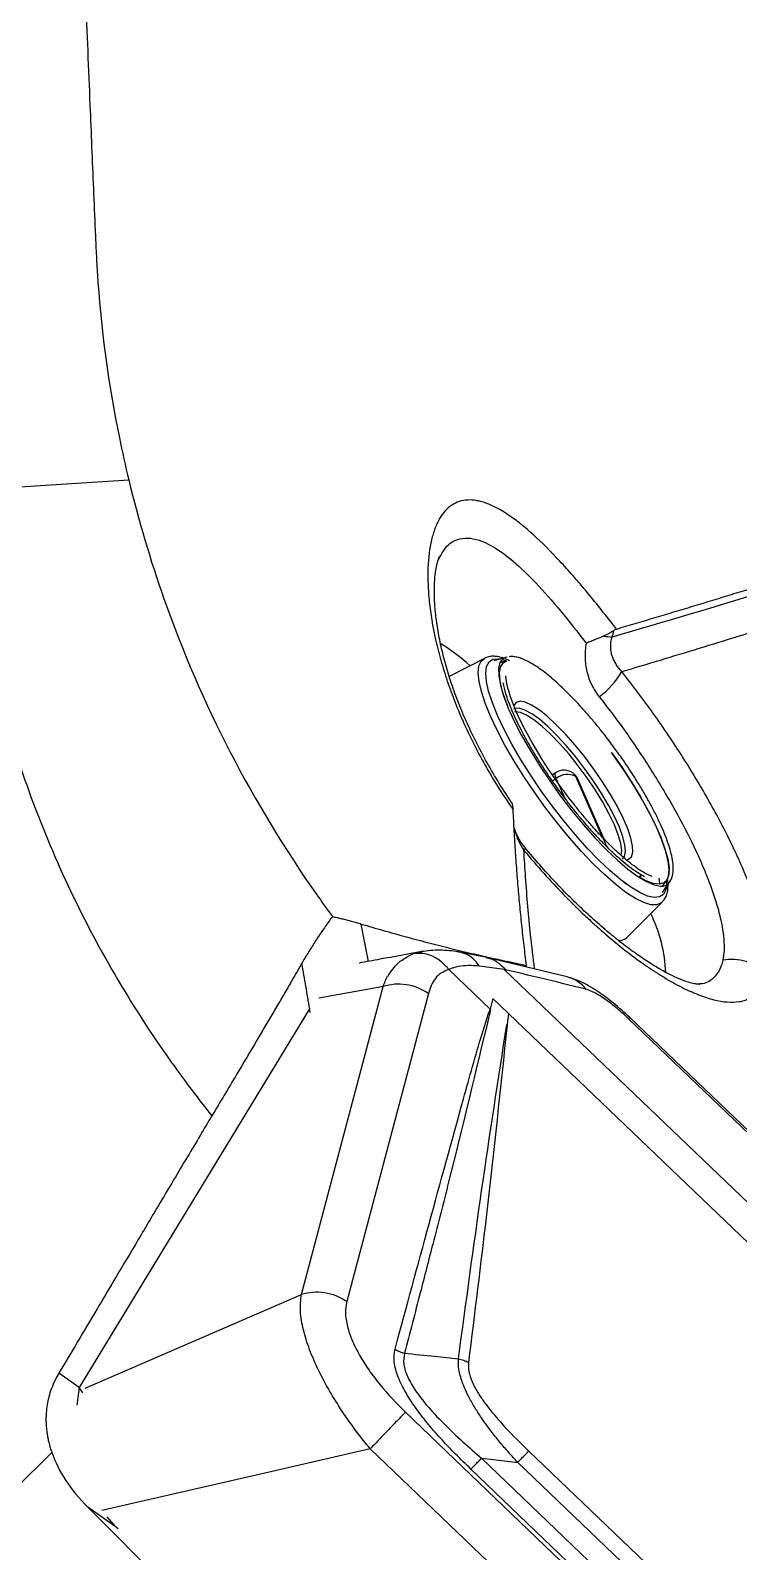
# Model space of a CAD drawing. Extents: x 398 to 508, y 623 to 782.
# Drawn here: x 403.53 to 407.56, y 657.3 to 665.93 of the extents above; entities that cross this region are included whole.
import ezdxf

# ---------------------------------------------------------------- set-up
doc = ezdxf.new("R2010")
doc.units = 0
doc.header["$MEASUREMENT"] = 0
doc.layers.add('GEOMETRY', color=2, linetype='Continuous', lineweight=25)

msp = doc.modelspace()

# ---------------------------------------------------------------- linework, layer by layer
at = {"layer": 'GEOMETRY'}
for p, q in [((405.8589, 662.9425), (405.8614, 662.9465)), ((405.8516, 662.9308), (405.8589, 662.9425)), ((406.1128, 662.3683), (405.9124, 662.2658)), ((406.2333, 662.3742), (406.1656, 662.3536)), ((406.2391, 662.3554), (406.2004, 662.3436)), ((406.2412, 662.3758), (406.2333, 662.3742)), ((406.1483, 662.1437), (406.1517, 662.1337)), ((406.517, 661.7188), (406.4991, 661.7065)), ((406.5205, 661.6863), (406.4995, 661.6718)), ((406.5691, 661.5755), (406.5205, 661.6863)), ((406.6191, 661.7147), (406.6182, 661.7154)), ((406.6328, 661.6967), (406.6318, 661.6974)), ((406.6318, 661.6974), (406.8056, 661.3014)), ((406.7844, 661.3512), (406.6328, 661.6967)), ((406.7937, 661.3414), (406.6441, 661.6823)), ((406.2701, 661.5384), (406.273, 661.537)), ((406.9116, 661.2072), (406.9061, 661.2068)), ((406.9941, 661.1265), (406.9928, 661.1308)), ((406.995, 661.1272), (406.9942, 661.1266)), ((406.9944, 661.1265), (406.9945, 661.1266)), ((406.9945, 661.1266), (406.9944, 661.1265)), ((407.1045, 661.1193), (407.108, 661.0922)), ((407.1242, 661.0386), (407.1646, 661.0968)), ((407.1254, 661.0748), (407.1484, 661.108)), ((407.1557, 661.0955), (407.1543, 661.1074)), ((406.9227, 660.7838), (407.122, 660.9838)), ((405.4534, 660.6476), (405.4128, 660.8598)), ((405.7094, 660.6915), (405.7568, 660.7026)), ((406.1269, 660.669), (405.9609, 660.702)), ((406.2242, 660.6023), (406.0843, 660.621)), ((406.5831, 660.5597), (406.1237, 660.6704)), ((406.3523, 660.6153), (406.3522, 660.6246)), ((406.1462, 660.3769), (405.9107, 660.6021)), ((406.2263, 660.6004), (406.2242, 660.6023)), ((412.81, 654.3037), (406.2263, 660.6004)), ((405.0727, 658.7552), (405.537, 660.5047)), ((405.5086, 660.4995), (405.1721, 660.4387)), ((405.7944, 660.4652), (405.33, 658.7157)), ((405.537, 660.5047), (405.5086, 660.4995)), ((407.3352, 660.5174), (407.3363, 660.5177)), ((405.1183, 660.3777), (403.8104, 658.2278)), ((405.1235, 660.3567), (405.1183, 660.3777)), ((406.1462, 660.3769), (406.1457, 660.3747)), ((406.1606, 660.4362), (406.1462, 660.3769)), ((406.2491, 660.3516), (406.1606, 660.4362)), ((406.2491, 660.3516), (406.2411, 660.2888)), ((412.5566, 654.3191), (406.2491, 660.3516)), ((412.5088, 654.9876), (406.9323, 660.3209)), ((412.5163, 654.9947), (406.9398, 660.3281)), ((403.8434, 658.2235), (405.0727, 658.7552)), ((403.8104, 658.2278), (403.6949, 658.3097)), ((403.8104, 658.2278), (403.796, 658.1267)), ((405.6639, 658.0872), (410.289, 653.6638)), ((403.6543, 657.8592), (403.4445, 657.6494)), ((405.4635, 657.8789), (404.9312, 657.7568)), ((410.0887, 653.4554), (405.4635, 657.8789)), ((406.3644, 657.867), (410.0394, 654.3523)), ((409.9495, 654.021), (406.0361, 657.7638)), ((406.0961, 657.826), (410.0096, 654.0832)), ((409.977, 654.2876), (406.302, 657.8024)), ((404.9312, 657.7568), (403.938, 657.5289)), ((409.7344, 651.673), (403.8601, 657.5473)), ((404.0137, 657.4385), (403.8601, 657.5473)), ((403.9675, 657.4938), (404.0137, 657.4385)), ((404.0311, 657.4257), (404.0137, 657.4385))]:
    msp.add_line(p, q, dxfattribs=at)
at = {"layer": 'GEOMETRY', "flags": 128}
for points in [[(406.1471, 662.04), (406.1173, 662.1136), (406.0956, 662.18), (406.0823, 662.238), (406.0777, 662.2867), (406.0819, 662.3253), (406.0947, 662.3531), (406.1128, 662.3683)], [(406.1872, 662.0438), (406.158, 662.1162), (406.1368, 662.1813), (406.1242, 662.238), (406.1203, 662.2852), (406.1252, 662.3222), (406.1388, 662.3484), (406.1609, 662.3633), (406.1911, 662.3666), (406.2033, 662.3651)], [(406.2333, 662.3742), (406.2176, 662.3663), (406.201, 662.3449), (406.193, 662.3125), (406.1938, 662.2696), (406.2034, 662.217), (406.2216, 662.1556), (406.2481, 662.0866), (406.2824, 662.0111), (406.3238, 661.9305), (406.3718, 661.8463), (406.4253, 661.7599), (406.4835, 661.6729), (406.5453, 661.5868), (406.6095, 661.5032), (406.6752, 661.4236), (406.741, 661.3494), (406.8058, 661.2819), (406.8685, 661.2223), (406.9279, 661.1718), (406.983, 661.131), (407.0328, 661.1009), (407.0764, 661.082), (407.113, 661.0745)], [(406.2491, 662.0849), (406.2337, 662.1246), (406.2138, 662.1866), (406.2021, 662.2404), (406.199, 662.2849), (406.2045, 662.3193), (406.2185, 662.3432), (406.2391, 662.3554)], [(406.2135, 662.3629), (406.2289, 662.3583), (406.2379, 662.355)], [(406.5534, 661.6294), (406.4976, 661.7086), (406.4757, 661.7411), (406.4413, 661.7944), (406.4081, 661.8484), (406.3757, 661.9042), (406.3455, 661.9596), (406.3185, 662.0131), (406.2951, 662.0635), (406.2759, 662.1097), (406.2609, 662.1504), (406.2506, 662.1832), (406.246, 662.2), (406.2385, 662.2352), (406.2348, 662.2679), (406.2348, 662.2688), (406.2348, 662.2689), (406.2348, 662.2689), (406.2348, 662.2689)], [(406.2195, 662.2294), (406.2195, 662.2294), (406.2195, 662.2294), (406.2195, 662.2294), (406.2195, 662.2294), (406.2195, 662.2294), (406.2195, 662.2294), (406.2195, 662.2294), (406.2195, 662.2294), (406.2195, 662.2294), (406.2195, 662.2292), (406.2196, 662.2285), (406.2198, 662.2276), (406.2198, 662.2276), (406.2198, 662.2276), (406.2198, 662.2276), (406.2198, 662.2276), (406.2198, 662.2276), (406.2198, 662.2275), (406.2203, 662.2249), (406.2206, 662.2228)], [(406.8973, 661.2288), (406.9089, 661.2437), (406.9143, 661.271), (406.9111, 661.3084), (406.8995, 661.3549), (406.8796, 661.4092), (406.852, 661.4699), (406.8175, 661.5355), (406.7769, 661.6042), (406.7313, 661.6742), (406.6819, 661.7437), (406.6301, 661.8108), (406.5771, 661.8738), (406.5244, 661.9311), (406.4733, 661.981), (406.4252, 662.0223), (406.3814, 662.054), (406.343, 662.0751), (406.311, 662.0852), (406.2862, 662.084), (406.2784, 662.0802)], [(406.9173, 661.2241), (406.9316, 661.2274), (406.9477, 661.2417), (406.9554, 661.267), (406.9544, 661.3027), (406.9449, 661.3477), (406.927, 661.401), (406.9012, 661.4613), (406.8682, 661.5269), (406.8287, 661.5963), (406.7839, 661.6676), (406.7347, 661.7391), (406.6826, 661.809), (406.6287, 661.8755), (406.5744, 661.9368), (406.5212, 661.9915), (406.4704, 662.0382), (406.4232, 662.0757), (406.3809, 662.103), (406.3446, 662.1194), (406.315, 662.1246), (406.2931, 662.1183), (406.2793, 662.1009), (406.2792, 662.1006)], [(407.122, 660.9838), (407.1172, 660.9795), (407.0917, 660.9685), (407.0584, 660.9691), (407.0177, 660.9812), (406.9704, 661.0047), (406.9171, 661.0391), (406.8588, 661.0838), (406.7964, 661.1383), (406.731, 661.2014), (406.6636, 661.2723), (406.5954, 661.3497), (406.5274, 661.4324), (406.4607, 661.5191), (406.3965, 661.6082), (406.3359, 661.6983), (406.2797, 661.788), (406.229, 661.8758), (406.1846, 661.9603), (406.1471, 662.04)], [(407.1467, 661.071), (407.1432, 661.0544), (407.1296, 661.0282), (407.1075, 661.0133), (407.0773, 661.01), (407.0396, 661.0183), (406.9949, 661.038), (406.944, 661.0689), (406.8878, 661.1103), (406.8273, 661.1617), (406.7635, 661.222), (406.6975, 661.2904), (406.6304, 661.3655), (406.5633, 661.4462), (406.4975, 661.531), (406.434, 661.6185), (406.3739, 661.7072), (406.3183, 661.7956), (406.2681, 661.8821), (406.2242, 661.9654), (406.1872, 662.0438)], [(406.8894, 661.249), (406.8927, 661.2782), (406.8874, 661.3178), (406.8735, 661.3663), (406.8514, 661.4224), (406.8217, 661.4845), (406.7852, 661.551), (406.743, 661.6201), (406.6961, 661.6898), (406.6458, 661.7582), (406.5936, 661.8236), (406.5408, 661.884), (406.4889, 661.9378), (406.4393, 661.9836), (406.3933, 662.0202), (406.3523, 662.0464), (406.3174, 662.0617), (406.2894, 662.0655), (406.2831, 662.0645)], [(407.1484, 661.108), (407.1587, 661.132), (407.1622, 661.1688), (407.1571, 661.2156), (407.1435, 661.2714), (407.1217, 661.3352), (407.0919, 661.4059), (407.0549, 661.4823), (407.0111, 661.5629), (406.9615, 661.6464), (406.9068, 661.7312), (406.8481, 661.8159), (406.8348, 661.8343)], [(406.8353, 661.8336), (406.8915, 661.754), (406.9473, 661.669), (406.9984, 661.585), (407.0438, 661.5035), (407.0827, 661.4258), (407.1145, 661.3535), (407.1385, 661.2877), (407.1543, 661.2296), (407.1617, 661.1804), (407.1605, 661.1408), (407.1507, 661.1116), (407.1326, 661.0933), (407.1064, 661.0862), (407.0725, 661.0905), (407.0317, 661.106), (406.9942, 661.1266)], [(406.5205, 661.6863), (406.5165, 661.6974), (406.5143, 661.7065), (406.5142, 661.7135), (406.516, 661.718), (406.517, 661.7188)], [(406.6182, 661.7154), (406.6256, 661.708), (406.6318, 661.6974)], [(406.6191, 661.7147), (406.6265, 661.7072), (406.6328, 661.6967)], [(406.6441, 661.6823), (406.6404, 661.6887), (406.6328, 661.6967)], [(406.344, 661.2927), (406.3444, 661.2921), (406.3429, 661.2871), (406.337, 661.2786)], [(406.9986, 661.1347), (406.9999, 661.1333), (407.0007, 661.1318)], [(407.1477, 661.107), (407.1481, 661.0914), (407.1477, 661.0814)], [(406.9398, 660.3281), (406.939, 660.3275), (406.9323, 660.3209)], [(403.83, 658.1968), (403.8104, 658.2278), (403.8104, 658.2278), (403.8104, 658.2278)], [(406.0961, 657.826), (406.2114, 657.8128), (406.302, 657.8024)]]:
    msp.add_lwpolyline(points, dxfattribs=at)
at = {"layer": 'GEOMETRY'}
for centre, radius, start, end in [((405.1062, 661.259), 1.4133, 49.07929, 57.68084), ((406.858, 662.8291), 0.3401, 258.77597, 266.65822), ((406.4509, 662.561), 0.5176, 307.41029, 328.81993), ((406.5653, 661.6489), 0.085, 51.49973, 124.63584), ((406.5844, 661.6094), 0.1, 61.68999, 129.72074), ((406.5662, 661.6482), 0.085, 23.69174, 51.49973), ((406.9857, 661.1371), 0.0139, 308.54438, 338.10753), ((406.9858, 661.1374), 0.0139, 308.54724, 336.77871), ((406.9921, 661.1291), 0.00906, 322.26447, 17.17804), ((407.1205, 661.1282), 0.0542, 262.0934, 324.58428), ((406.2973, 660.5469), 0.847, 2.41429, 26.09781), ((406.8776, 660.8334), 0.067, 265.51466, 312.27884), ((406.5352, 660.3711), 0.1947, 37.76481, 75.71999)]:
    msp.add_arc(centre, radius, start, end, dxfattribs=at)
msp.add_ellipse((405.0685, 657.8946), major_axis=(1.4402, -0.2213), ratio=0.581848, start_param=3.4407, end_param=3.812107, dxfattribs=at)
for points, knots in [([(403.846, 666.1252), (403.8542, 665.9203), (403.8691, 665.5573), (403.8876, 665.1153), (403.899, 664.8474), (403.9036, 664.7376), (403.905, 664.7068)], [0.13600714, 0.13600714, 0.13600714, 0.13600714, 0.15625, 0.171875, 0.1796875, 0.18272713, 0.18272713, 0.18272713, 0.18272713]), ([(403.905, 664.7068), (403.9054, 664.698), (403.9077, 664.6497), (403.9113, 664.5817), (403.9356, 664.2265), (403.9902, 663.8309), (404.0727, 663.4612), (404.0919, 663.3816)], [0.18272713, 0.18272713, 0.18272713, 0.18272713, 0.18359375, 0.1875, 0.18945312, 0.21875, 0.22684237, 0.22684237, 0.22684237, 0.22684237]), ([(406.8628, 662.535), (406.8982, 662.5455), (406.969, 662.5664), (407.0755, 662.5981), (407.1822, 662.6301), (407.2892, 662.6623), (407.3964, 662.6948), (407.504, 662.7277), (407.6119, 662.7608), (407.7201, 662.7942), (407.8286, 662.828), (407.9376, 662.8622), (408.0469, 662.8967), (408.1567, 662.9317), (408.2669, 662.9672), (408.3776, 663.0031), (408.4889, 663.0395), (408.6006, 663.0765), (408.713, 663.1141), (408.826, 663.1523), (408.9396, 663.1911), (409.0539, 663.2306), (409.1689, 663.2708), (409.2846, 663.3118), (409.4011, 663.3535), (409.5185, 663.3961), (409.6366, 663.4395), (409.7556, 663.4837), (409.8754, 663.5288), (409.9961, 663.5748), (410.1176, 663.6216), (410.2399, 663.6692), (410.363, 663.7176), (410.4867, 663.7667), (410.5697, 663.7999), (410.6112, 663.8165)], [0, 0, 0, 0, 0.030303, 0.060606, 0.09091, 0.121213, 0.151516, 0.18182, 0.212123, 0.242427, 0.27273, 0.303033, 0.333336, 0.363638, 0.39394, 0.424242, 0.454543, 0.484844, 0.515145, 0.545446, 0.575748, 0.606049, 0.636352, 0.666654, 0.696958, 0.727262, 0.757567, 0.787873, 0.818179, 0.848485, 0.87879, 0.909094, 0.939397, 0.969698, 1, 1, 1, 1]), ([(410.6003, 663.7578), (410.5142, 663.7233), (410.4285, 663.6894), (410.2584, 663.6226), (410.1739, 663.5898), (409.922, 663.4933), (409.7563, 663.4312), (409.2663, 663.2526), (408.9493, 663.1439), (408.3289, 662.9399), (408.0255, 662.8445), (407.4266, 662.6619), (407.1311, 662.5744), (406.8382, 662.4896)], [0, 0, 0, 0, 0.0625, 0.0625, 0.125, 0.125, 0.25, 0.25, 0.5, 0.5, 0.75, 0.75, 1, 1, 1, 1]), ([(406.8937, 662.2931), (407.0395, 662.3367), (407.186, 662.381), (407.4805, 662.4712), (407.6286, 662.517), (408.0756, 662.6575), (408.3774, 662.7553), (408.8401, 662.9118), (408.996, 662.9657), (409.3118, 663.0777), (409.4718, 663.1358), (409.7963, 663.2568), (409.9609, 663.3197), (410.2943, 663.4499), (410.4632, 663.5171), (410.6341, 663.5866)], [0, 0, 0, 0, 0.125, 0.125, 0.25, 0.25, 0.5, 0.5, 0.625, 0.625, 0.75, 0.75, 0.875, 0.875, 1, 1, 1, 1]), ([(404.0919, 663.3816), (404.147, 663.1536), (404.3037, 662.6246), (404.6488, 661.8263), (405.0044, 661.2408), (405.2192, 660.9432), (405.2492, 660.9026)], [0.22684237, 0.22684237, 0.22684237, 0.22684237, 0.25, 0.28125, 0.3125, 0.31748322, 0.31748322, 0.31748322, 0.31748322]), ([(403.1628, 663.3222), (403.1758, 663.1315), (403.2195, 662.7513), (403.3371, 662.1895), (403.5055, 661.6408), (403.7952, 660.9323), (404.1556, 660.3068), (404.4729, 659.8844), (404.5643, 659.7709)], [0, 0, 0, 0, 0.125, 0.25, 0.375, 0.5, 0.75, 0.8452879, 0.8452879, 0.8452879, 0.8452879]), ([(406.8628, 662.535), (406.8071, 662.6074), (406.7524, 662.6762), (406.6847, 662.7575), (406.6712, 662.7736), (406.6444, 662.805), (406.6312, 662.8204), (406.5916, 662.8656), (406.5657, 662.8943), (406.4891, 662.9766), (406.4395, 663.0262), (406.379, 663.0809), (406.367, 663.0915), (406.3432, 663.1118), (406.3314, 663.1215), (406.2967, 663.1493), (406.2742, 663.1659), (406.2084, 663.2105), (406.1668, 663.233), (406.1176, 663.2515), (406.1078, 663.2547), (406.0888, 663.2601), (406.0794, 663.2623), (406.052, 663.2673), (406.0345, 663.2686), (406.001, 663.267), (405.985, 663.2642), (405.9546, 663.2544), (405.9403, 663.2474), (405.9002, 663.2207), (405.8772, 663.1951), (405.8531, 663.1536), (405.8485, 663.1448), (405.8398, 663.1263), (405.8357, 663.1165), (405.8242, 663.0861), (405.8176, 663.0642), (405.8011, 662.9938), (405.7943, 662.9407), (405.7915, 662.8668), (405.7912, 662.8516), (405.7913, 662.8207), (405.7916, 662.805), (405.7934, 662.757), (405.7958, 662.7239), (405.8066, 662.6218), (405.8185, 662.5496), (405.8442, 662.4353), (405.8541, 662.3967), (405.8761, 662.3186), (405.8884, 662.2791), (405.9288, 662.1594), (405.9608, 662.078), (406.0357, 661.912), (406.0776, 661.8299), (406.1701, 661.6678), (406.2208, 661.5877), (406.2762, 661.5088)], [0, 0, 0, 0, 0.0625, 0.0625, 0.078125, 0.078125, 0.09375, 0.09375, 0.125, 0.125, 0.1875, 0.1875, 0.203125, 0.203125, 0.21875, 0.21875, 0.25, 0.25, 0.3125, 0.3125, 0.328125, 0.328125, 0.34375, 0.34375, 0.375, 0.375, 0.40625, 0.40625, 0.4375, 0.4375, 0.5, 0.5, 0.515625, 0.515625, 0.53125, 0.53125, 0.5625, 0.5625, 0.625, 0.625, 0.640625, 0.640625, 0.65625, 0.65625, 0.6875, 0.6875, 0.75, 0.75, 0.78125, 0.78125, 0.8125, 0.8125, 0.875, 0.875, 0.9375, 0.9375, 1, 1, 1, 1]), ([(405.8614, 662.9465), (405.8717, 662.9653), (405.8977, 663.0123), (405.952, 663.0449), (406.0165, 663.0549), (406.092, 663.0409), (406.188, 662.9916), (406.3079, 662.8965), (406.4392, 662.7632), (406.5684, 662.6125), (406.654, 662.5023), (406.6911, 662.4546)], [0, 0, 0, 0, 0.078012, 0.1958201, 0.2834174, 0.3710178, 0.4997138, 0.6284638, 0.7627764, 0.8971395, 1, 1, 1, 1]), ([(406.2741, 661.5412), (406.267, 661.5513), (406.2334, 661.5991), (406.1786, 661.6875), (406.1105, 661.8052), (406.0493, 661.9237), (405.9954, 662.0408), (405.9493, 662.1551), (405.9113, 662.2658), (405.8809, 662.3727), (405.8574, 662.4754), (405.8408, 662.5729), (405.8309, 662.6632), (405.8273, 662.7441), (405.8293, 662.8136), (405.8354, 662.8681), (405.8438, 662.9082), (405.8518, 662.9343), (405.8581, 662.9473), (405.8586, 662.9482), (405.8586, 662.9483)], [0, 0, 0, 0, 0.017494, 0.082786, 0.148361, 0.213828, 0.278804, 0.342981, 0.406168, 0.46946, 0.533229, 0.597691, 0.662178, 0.725806, 0.787814, 0.847497, 0.898631, 0.947055, 0.998344, 1, 1, 1, 1]), ([(406.8486, 662.5272), (406.842, 662.522), (406.8339, 662.5168), (406.8196, 662.5089), (406.8145, 662.5062), (406.8036, 662.5009), (406.7978, 662.4982), (406.7918, 662.4956)], [0, 0, 0, 0, 0.5, 0.5, 0.75, 0.75, 1, 1, 1, 1]), ([(406.6911, 662.4546), (406.6886, 662.4411), (406.6868, 662.4274), (406.6846, 662.4003), (406.6842, 662.3868), (406.6848, 662.3598), (406.6859, 662.3464), (406.6894, 662.3197), (406.6918, 662.3064), (406.6983, 662.28), (406.7022, 662.267), (406.7114, 662.2418), (406.7166, 662.2296), (406.7342, 662.1938), (406.7485, 662.1712), (406.7653, 662.1499)], [0, 0, 0, 0, 0.125, 0.125, 0.25, 0.25, 0.375, 0.375, 0.5, 0.5, 0.625, 0.625, 0.75, 0.75, 1, 1, 1, 1]), ([(406.7918, 662.4956), (406.7773, 662.4892), (406.7617, 662.4825), (406.7364, 662.4722), (406.7277, 662.4688), (406.7142, 662.4634), (406.7097, 662.4617), (406.7004, 662.4581), (406.6957, 662.4563), (406.6911, 662.4546)], [0, 0, 0, 0, 0.5, 0.5, 0.75, 0.75, 0.875, 0.875, 1, 1, 1, 1]), ([(406.8937, 662.2931), (406.8817, 662.3054), (406.8711, 662.3188), (406.8573, 662.3404), (406.8531, 662.348), (406.8455, 662.3637), (406.8422, 662.3719), (406.8367, 662.3887), (406.8344, 662.3973), (406.8313, 662.4152), (406.8303, 662.4244), (406.83, 662.4431), (406.8305, 662.4526), (406.8332, 662.4712), (406.8353, 662.4805), (406.8382, 662.4896)], [0, 0, 0, 0, 0.25, 0.25, 0.375, 0.375, 0.5, 0.5, 0.625, 0.625, 0.75, 0.75, 0.875, 0.875, 1, 1, 1, 1]), ([(406.2194, 662.37), (406.2178, 662.3706), (406.2066, 662.3751), (406.1878, 662.379), (406.1624, 662.3813), (406.1381, 662.379), (406.1209, 662.3717), (406.1128, 662.3683)], [0, 0, 0, 0, 0.045017, 0.307525, 0.556409, 0.79004, 1, 1, 1, 1]), ([(406.2548, 662.355), (406.2513, 662.3568), (406.2427, 662.3614), (406.2349, 662.3642), (406.2302, 662.3658)], [0, 0, 0, 0, 0.408044, 1, 1, 1, 1]), ([(406.8578, 661.8513), (406.8382, 661.8776), (406.8107, 661.9147), (406.7688, 661.9677), (406.7329, 662.0116), (406.6902, 662.0614), (406.6461, 662.1103), (406.6012, 662.1574), (406.5567, 662.2012), (406.5137, 662.2407), (406.473, 662.2751), (406.4355, 662.3039), (406.4026, 662.3265), (406.371, 662.3457), (406.3415, 662.3606), (406.3124, 662.3718), (406.2879, 662.3776), (406.2692, 662.3793), (406.2569, 662.3784), (406.2524, 662.3781)], [0, 0, 0, 0, 0.0886804, 0.124966, 0.1846563, 0.2457995, 0.3104221, 0.3765952, 0.4434133, 0.5100282, 0.5755946, 0.638997, 0.6981574, 0.7499964, 0.8135632, 0.870329, 0.9296756, 0.9740703, 1, 1, 1, 1]), ([(407.7113, 660.5768), (407.7116, 660.578), (407.7118, 660.5793), (407.7123, 660.5818), (407.7129, 660.5855), (407.7143, 660.5944), (407.7153, 660.6023), (407.717, 660.6183), (407.7177, 660.6293), (407.7187, 660.6635), (407.7178, 660.6878), (407.713, 660.7393), (407.7091, 660.7665), (407.7011, 660.8096), (407.698, 660.8244), (407.6911, 660.8547), (407.6872, 660.8702), (407.6661, 660.9495), (407.6436, 661.017), (407.602, 661.1243), (407.5868, 661.1611), (407.5537, 661.2368), (407.5357, 661.2758), (407.4788, 661.3937), (407.4367, 661.474), (407.3675, 661.5972), (407.3433, 661.6387), (407.293, 661.7227), (407.2671, 661.7646), (407.1876, 661.8894), (407.1321, 661.9718), (407.0596, 662.0738), (407.0449, 662.0941), (407.0152, 662.1347), (407.0002, 662.1549), (406.955, 662.215), (406.9245, 662.2544), (406.8937, 662.2931)], [0, 0, 0, 0, 0.003906, 0.003906, 0.007812, 0.015625, 0.03125, 0.03125, 0.0625, 0.0625, 0.125, 0.125, 0.1875, 0.1875, 0.21875, 0.21875, 0.25, 0.25, 0.375, 0.375, 0.4375, 0.4375, 0.5, 0.5, 0.625, 0.625, 0.6875, 0.6875, 0.75, 0.75, 0.875, 0.875, 0.90625, 0.90625, 0.9375, 0.9375, 1, 1, 1, 1]), ([(406.5375, 661.6178), (406.5186, 661.6443), (406.4919, 661.6816), (406.4546, 661.7372), (406.4241, 661.7843), (406.3902, 661.8394), (406.3577, 661.8953), (406.3273, 661.9512), (406.2999, 662.0055), (406.2761, 662.0569), (406.2564, 662.1044), (406.241, 662.1468), (406.2298, 662.1834), (406.2233, 662.2093), (406.2202, 662.2253), (406.2195, 662.2294), (406.2195, 662.2294), (406.2195, 662.2294)], [0, 0, 0, 0, 0.115612, 0.162775, 0.240269, 0.319439, 0.402877, 0.488019, 0.573643, 0.658608, 0.741806, 0.821893, 0.896763, 0.961797, 0.999867, 0.999976, 1, 1, 1, 1]), ([(406.2407, 662.223), (406.2407, 662.223), (406.2407, 662.223), (406.2407, 662.223), (406.2406, 662.2234), (406.2401, 662.2259), (406.2395, 662.2294), (406.239, 662.232), (406.2389, 662.2328), (406.2389, 662.2328), (406.2389, 662.2328)], [0, 0, 0, 0, 0.000762, 0.005518, 0.023002, 0.126524, 0.731013, 0.965605, 0.999679, 1, 1, 1, 1]), ([(406.7653, 662.1499), (406.792, 662.1163), (406.8183, 662.082), (406.8704, 662.0123), (406.8961, 661.9769), (406.9713, 661.8704), (407.0192, 661.7988), (407.0877, 661.6902), (407.11, 661.6539), (407.1535, 661.5808), (407.1742, 661.5447), (407.234, 661.4375), (407.2703, 661.3676), (407.3111, 661.282), (407.319, 661.265), (407.3344, 661.2312), (407.3418, 661.2145), (407.3632, 661.165), (407.3763, 661.1329), (407.4121, 661.0392), (407.4313, 660.9802), (407.4492, 660.911), (407.4525, 660.8974), (407.4583, 660.8709), (407.4609, 660.858), (407.4676, 660.8203), (407.4708, 660.7965), (407.4763, 660.7288), (407.4747, 660.6888), (407.4674, 660.6542)], [0, 0, 0, 0, 0.0625, 0.0625, 0.125, 0.125, 0.25, 0.25, 0.3125, 0.3125, 0.375, 0.375, 0.5, 0.5, 0.53125, 0.53125, 0.5625, 0.5625, 0.625, 0.625, 0.75, 0.75, 0.78125, 0.78125, 0.8125, 0.8125, 0.875, 0.875, 1, 1, 1, 1]), ([(407.1646, 661.0968), (407.1673, 661.101), (407.1767, 661.1161), (407.1855, 661.147), (407.1868, 661.1863), (407.1806, 661.2331), (407.1687, 661.2817), (407.1524, 661.3317), (407.1319, 661.3845), (407.1068, 661.441), (407.0768, 661.5018), (407.043, 661.5647), (407.0062, 661.6281), (406.9707, 661.6858), (406.9365, 661.7383), (406.9004, 661.7918), (406.8734, 661.8295), (406.8578, 661.8513)], [0, 0, 0, 0, 0.0294646, 0.1041904, 0.1916858, 0.2717039, 0.3470373, 0.4170535, 0.4839421, 0.5537539, 0.6248501, 0.6955721, 0.7636953, 0.8305839, 0.879366, 0.9303537, 1, 1, 1, 1]), ([(407.0225, 661.1279), (407.0225, 661.1279), (407.0225, 661.1279), (407.0225, 661.1279), (407.0224, 661.1279), (407.0214, 661.1285), (407.0132, 661.1328), (406.9927, 661.1447), (406.9576, 661.1681), (406.9155, 661.2006), (406.8707, 661.2389), (406.8252, 661.2812), (406.7774, 661.3292), (406.727, 661.3831), (406.6794, 661.4374), (406.6368, 661.4887), (406.5983, 661.5369), (406.5658, 661.5793), (406.545, 661.6077), (406.5375, 661.6178)], [0, 0, 0, 0, 0.000004, 0.000035, 0.000148, 0.000816, 0.008977, 0.068377, 0.160883, 0.262366, 0.350213, 0.443587, 0.537948, 0.631042, 0.733499, 0.809483, 0.874933, 0.955456, 1, 1, 1, 1]), ([(407.0648, 661.1304), (407.0648, 661.1304), (407.0648, 661.1304), (407.0647, 661.1304), (407.0645, 661.1305), (407.0541, 661.1343), (407.0335, 661.1438), (407.003, 661.1614), (406.9705, 661.1833), (406.933, 661.2117), (406.8908, 661.2473), (406.8463, 661.2883), (406.7998, 661.3343), (406.7526, 661.3843), (406.7065, 661.4361), (406.6655, 661.4846), (406.6277, 661.5314), (406.5913, 661.5782), (406.5664, 661.6118), (406.5534, 661.6294)], [0, 0, 0, 0, 0.000005, 0.000024, 0.000158, 0.00239, 0.086911, 0.161684, 0.22911, 0.312681, 0.395262, 0.477953, 0.563187, 0.647963, 0.728624, 0.805332, 0.863276, 0.928731, 1, 1, 1, 1]), ([(406.2762, 661.5088), (406.2759, 661.5158), (406.2755, 661.5218), (406.2744, 661.5313), (406.2738, 661.5349), (406.273, 661.537)], [0, 0, 0, 0, 0.5, 0.5, 1, 1, 1, 1]), ([(406.3522, 660.6246), (406.3498, 660.6436), (406.345, 660.6815), (406.3381, 660.7387), (406.3315, 660.7961), (406.3253, 660.8539), (406.3193, 660.912), (406.3136, 660.9703), (406.3082, 661.029), (406.3032, 661.0879), (406.2984, 661.1472), (406.294, 661.2067), (406.2898, 661.2666), (406.2859, 661.3267), (406.2824, 661.3871), (406.2791, 661.4477), (406.2772, 661.4884), (406.2762, 661.5088)], [0, 0, 0, 0, 0.066665, 0.133325, 0.199984, 0.266644, 0.333307, 0.399971, 0.466637, 0.533304, 0.599973, 0.666642, 0.733312, 0.799984, 0.866655, 0.933328, 1, 1, 1, 1]), ([(406.345, 661.2935), (406.3394, 661.2999), (406.3202, 661.3215), (406.2983, 661.3602), (406.2875, 661.3924), (406.2828, 661.4064)], [0, 0, 0, 0, 0.19121, 0.646963, 1, 1, 1, 1]), ([(406.2833, 661.4003), (406.29, 661.3768), (406.3023, 661.3334), (406.3261, 661.2958), (406.337, 661.2786)], [0, 0, 0, 0, 0.539783, 1, 1, 1, 1]), ([(406.337, 661.2786), (406.4113, 661.1889), (406.4873, 661.1046), (406.6031, 660.9857), (406.6421, 660.9473), (406.701, 660.8918), (406.7207, 660.8736), (406.7597, 660.8383), (406.7792, 660.8212), (406.8758, 660.7379), (406.9514, 660.6789), (407.0436, 660.6147), (407.062, 660.6023), (407.098, 660.5788), (407.1157, 660.5677), (407.1681, 660.5359), (407.2019, 660.5171), (407.2672, 660.4841), (407.2987, 660.4699), (407.3443, 660.4521), (407.3592, 660.4468), (407.3882, 660.4374), (407.4023, 660.4334), (407.4705, 660.4163), (407.5184, 660.4126), (407.5698, 660.4207), (407.5797, 660.423), (407.5984, 660.4288), (407.6073, 660.4323), (407.6323, 660.4447), (407.647, 660.4554), (407.6723, 660.4817), (407.683, 660.4973), (407.7003, 660.5334), (407.7069, 660.554), (407.7113, 660.5768)], [0, 0, 0, 0, 0.125, 0.125, 0.1875, 0.1875, 0.21875, 0.21875, 0.25, 0.25, 0.375, 0.375, 0.40625, 0.40625, 0.4375, 0.4375, 0.5, 0.5, 0.5625, 0.5625, 0.59375, 0.59375, 0.625, 0.625, 0.75, 0.75, 0.78125, 0.78125, 0.8125, 0.8125, 0.875, 0.875, 0.9375, 0.9375, 1, 1, 1, 1]), ([(406.3975, 660.6044), (406.3898, 660.6682), (406.3692, 660.838), (406.3505, 661.0642), (406.3402, 661.2274), (406.337, 661.2786)], [0, 0, 0, 0, 0.292376, 0.778257, 1, 1, 1, 1]), ([(407.3356, 660.5177), (407.3352, 660.5177), (407.3345, 660.5175), (407.3186, 660.5183), (407.2917, 660.5234), (407.2541, 660.5346), (407.2071, 660.5531), (407.1519, 660.5797), (407.0888, 660.6152), (407.0192, 660.6593), (406.9432, 660.7126), (406.8619, 660.775), (406.7768, 660.8458), (406.6895, 660.9241), (406.6016, 661.0087), (406.5139, 661.0991), (406.4276, 661.1936), (406.3718, 661.26), (406.3441, 661.2929)], [0, 0, 0, 0, 0.044268, 0.099566, 0.155526, 0.213141, 0.272542, 0.333419, 0.394764, 0.457723, 0.523086, 0.590217, 0.65848, 0.727249, 0.795845, 0.86384, 0.93262, 1, 1, 1, 1]), ([(406.9987, 661.1322), (406.998, 661.1306), (406.9971, 661.1287), (406.9952, 661.1276), (406.9949, 661.1274)], [0, 0, 0, 0, 0.820375, 1, 1, 1, 1]), ([(406.9993, 661.1358), (406.9993, 661.1358), (406.9993, 661.1358), (406.9993, 661.1342), (406.9988, 661.1326), (406.9986, 661.1319)], [0, 0, 0, 0, 0.267049, 0.669519, 1, 1, 1, 1]), ([(407.0316, 661.1454), (407.0316, 661.1454), (407.0316, 661.1454), (407.0314, 661.1455), (407.0296, 661.1464), (407.0267, 661.1479), (407.0237, 661.1495), (407.0229, 661.15), (407.0228, 661.15), (407.0228, 661.15), (407.0228, 661.15)], [0, 0, 0, 0, 0.004531, 0.023434, 0.106172, 0.702024, 0.954258, 0.988724, 0.998197, 1, 1, 1, 1]), ([(406.901, 661.0999), (406.9063, 661.0959), (406.912, 661.0916), (406.9186, 661.0868), (406.9191, 661.0864)], [0, 0, 0, 0, 0.9162624, 1, 1, 1, 1]), ([(407.122, 660.9838), (407.1264, 660.9887), (407.1377, 661.0013), (407.1483, 661.0232), (407.1559, 661.0506), (407.1561, 661.0725), (407.1562, 661.0847)], [0, 0, 0, 0, 0.153597, 0.400765, 0.667743, 1, 1, 1, 1]), ([(405.2492, 660.9026), (405.2423, 660.8932), (405.2286, 660.8743), (405.2082, 660.8456), (405.188, 660.8165), (405.1681, 660.7869), (405.1485, 660.757), (405.1292, 660.7268), (405.1104, 660.6964), (405.092, 660.6659), (405.0801, 660.6453), (405.0741, 660.6351)], [0, 0, 0, 0, 0.109504, 0.220016, 0.331277, 0.443021, 0.554993, 0.666949, 0.778615, 0.889719, 1, 1, 1, 1]), ([(405.2492, 660.9026), (405.258, 660.9006), (405.2757, 660.8966), (405.3024, 660.8902), (405.3295, 660.8834), (405.357, 660.876), (405.3847, 660.8681), (405.4035, 660.8626), (405.4128, 660.8598)], [0, 0, 0, 0, 0.16667, 0.3333421, 0.5000063, 0.6666676, 0.8333337, 1, 1, 1, 1]), ([(405.4128, 660.8599), (405.4336, 660.8537), (405.4751, 660.8415), (405.5376, 660.8235), (405.6001, 660.8059), (405.6627, 660.7887), (405.7254, 660.7718), (405.7881, 660.7553), (405.8509, 660.7392), (405.9138, 660.7235), (405.9768, 660.7082), (406.0397, 660.6932), (406.1027, 660.6786), (406.1447, 660.6692), (406.1658, 660.6644)], [0, 0, 0, 0, 0.083333, 0.166667, 0.250001, 0.333334, 0.416668, 0.500001, 0.583335, 0.666668, 0.750001, 0.833334, 0.916667, 1, 1, 1, 1]), ([(405.7566, 660.7036), (405.6773, 660.6889), (405.5588, 660.667), (405.4407, 660.6452), (405.4016, 660.638)], [0, 0, 0, 0, 0.668932, 1, 1, 1, 1]), ([(405.9647, 660.702), (405.9296, 660.7064), (405.8568, 660.7156), (405.7887, 660.7072), (405.7534, 660.7029)], [0, 0, 0, 0, 0.4817081, 1, 1, 1, 1]), ([(406.0843, 660.621), (406.073, 660.6356), (406.0501, 660.6651), (406.0053, 660.6937), (405.972, 660.6998), (405.9556, 660.7028)], [0, 0, 0, 0, 0.330286, 0.6718225, 1, 1, 1, 1]), ([(405.0741, 660.6351), (405.0611, 660.6125), (405.0347, 660.5666), (404.9944, 660.497), (404.9527, 660.4254), (404.9097, 660.3518), (404.8653, 660.2764), (404.7969, 660.1605), (404.6964, 659.9915), (404.6111, 659.849), (404.5643, 659.7709)], [0, 0, 0, 0, 0.077053, 0.156618, 0.238694, 0.323283, 0.410386, 0.500003, 0.725803, 1, 1, 1, 1]), ([(405.0741, 660.6351), (405.0815, 660.5922), (405.0889, 660.5493), (405.0999, 660.4849), (405.1036, 660.4635), (405.111, 660.4206), (405.1146, 660.3991), (405.1183, 660.3777)], [0, 0, 0, 0, 0.5, 0.5, 0.75, 0.75, 1, 1, 1, 1]), ([(405.563, 660.5622), (405.5821, 660.5904), (405.6207, 660.6474), (405.6797, 660.6767), (405.7094, 660.6915)], [0, 0, 0, 0, 0.495442, 1, 1, 1, 1]), ([(405.9105, 660.6024), (405.8968, 660.6177), (405.8689, 660.6488), (405.8173, 660.6793), (405.7626, 660.6959), (405.727, 660.6929), (405.7094, 660.6915)], [0, 0, 0, 0, 0.2458206, 0.5000716, 0.7542841, 1, 1, 1, 1]), ([(406.0843, 660.621), (406.0637, 660.6224), (406.0236, 660.625), (405.9645, 660.62), (405.9284, 660.6083), (405.9105, 660.6024)], [0, 0, 0, 0, 0.346455, 0.675338, 1, 1, 1, 1]), ([(406.1253, 660.6681), (406.1328, 660.6667), (406.1576, 660.6622), (406.1955, 660.6399), (406.2203, 660.6134), (406.2325, 660.6003)], [0, 0, 0, 0, 0.177728, 0.595003, 1, 1, 1, 1]), ([(406.1658, 660.6644), (406.1813, 660.661), (406.2124, 660.6541), (406.259, 660.6441), (406.3056, 660.6343), (406.3367, 660.6278), (406.3522, 660.6246)], [0, 0, 0, 0, 0.249999, 0.499999, 0.749999, 1, 1, 1, 1]), ([(407.4674, 660.6542), (407.4647, 660.6434), (407.4549, 660.604), (407.4202, 660.5541), (407.3766, 660.5213), (407.3405, 660.5197), (407.335, 660.5195)], [0, 0, 0, 0, 0.144899, 0.531126, 0.928622, 1, 1, 1, 1]), ([(407.7113, 660.5768), (407.6964, 660.5926), (407.6793, 660.6066), (407.6417, 660.63), (407.6212, 660.6394), (407.5785, 660.6529), (407.5563, 660.6571), (407.5116, 660.6598), (407.4892, 660.6583), (407.4674, 660.6542)], [0, 0, 0, 0, 0.25, 0.25, 0.5, 0.5, 0.75, 0.75, 1, 1, 1, 1]), ([(405.537, 660.5047), (405.541, 660.5149), (405.5488, 660.5353), (405.5575, 660.554), (405.5618, 660.5634)], [0, 0, 0, 0, 0.501136, 1, 1, 1, 1]), ([(405.9107, 660.6021), (405.8957, 660.5959), (405.8658, 660.5835), (405.8323, 660.5521), (405.8087, 660.5122), (405.7991, 660.4809), (405.7944, 660.4652)], [0, 0, 0, 0, 0.251345, 0.50094, 0.750409, 1, 1, 1, 1]), ([(405.9105, 660.6024), (405.9105, 660.6024), (405.9106, 660.6023), (405.9107, 660.6022), (405.9107, 660.6021)], [0, 0, 0, 0, 0.5599356, 1, 1, 1, 1]), ([(406.2325, 660.6003), (406.2325, 660.5997), (406.2326, 660.5985), (406.2314, 660.598), (406.2302, 660.598), (406.229, 660.5984), (406.2277, 660.5992), (406.2267, 660.6), (406.2263, 660.6003)], [0, 0, 0, 0, 0.262634, 0.531071, 0.668943, 0.786738, 0.893225, 1, 1, 1, 1]), ([(406.6891, 660.4903), (406.6038, 660.5108), (406.4515, 660.5474), (406.2994, 660.5842), (406.2325, 660.6003)], [0, 0, 0, 0, 0.56, 1, 1, 1, 1]), ([(406.9398, 660.3281), (406.9086, 660.3565), (406.8477, 660.4119), (406.7531, 660.4809), (406.6627, 660.5344), (406.6089, 660.5515), (406.5823, 660.5599)], [0, 0, 0, 0, 0.267248, 0.521959, 0.763297, 1, 1, 1, 1]), ([(406.9323, 660.3209), (406.9105, 660.341), (406.8677, 660.3806), (406.8019, 660.4311), (406.7384, 660.4726), (406.7055, 660.4844), (406.6891, 660.4903)], [0, 0, 0, 0, 0.253425, 0.499607, 0.749437, 1, 1, 1, 1]), ([(405.6049, 658.4456), (405.7337, 658.9199), (405.8961, 659.518), (406.0719, 660.1468), (406.1225, 660.3102), (406.1375, 660.3571), (406.1436, 660.3702), (406.1457, 660.3747)], [0, 0, 0, 0, 0.733813, 0.925342, 0.977269, 0.992279, 1, 1, 1, 1]), ([(406.1474, 660.3732), (406.1474, 660.3732), (406.1473, 660.373), (406.1471, 660.3723), (406.1464, 660.3696), (406.144, 660.3594), (406.0655, 660.0319), (405.9603, 659.5909), (405.8258, 659.0676), (405.7423, 658.7433), (405.6887, 658.5368), (405.6589, 658.4223)], [0, 0, 0, 0, 0.0000386, 0.0003312, 0.001135, 0.0041642, 0.0159415, 0.499832, 0.6813517, 0.8233637, 1, 1, 1, 1]), ([(405.9654, 658.391), (406.0083, 658.7096), (406.0941, 659.347), (406.1914, 659.9753), (406.2401, 660.2895)], [0, 0, 0, 0, 0.499897, 1, 1, 1, 1]), ([(406.242, 660.2882), (406.2039, 659.928), (406.136, 659.2846), (406.0566, 658.6488), (406.0217, 658.3691)], [0, 0, 0, 0, 0.559996, 1, 1, 1, 1]), ([(404.5643, 659.7709), (404.5421, 659.7338), (404.4957, 659.6564), (404.4232, 659.5349), (404.3439, 659.4018), (404.2454, 659.2358), (404.1323, 659.0452), (404.0164, 658.8499), (403.9064, 658.6647), (403.8023, 658.4896), (403.7298, 658.3681), (403.6949, 658.3097)], [0, 0, 0, 0, 0.076369, 0.159705, 0.250006, 0.349837, 0.5, 0.640615, 0.750004, 0.879796, 1, 1, 1, 1]), ([(405.4635, 657.879), (405.4362, 657.913), (405.3804, 657.9826), (405.3031, 658.0934), (405.231, 658.2088), (405.1679, 658.3265), (405.1167, 658.4438), (405.0812, 658.5571), (405.0629, 658.6651), (405.0694, 658.7246), (405.0727, 658.7552)], [0, 0, 0, 0, 0.114179, 0.233354, 0.355657, 0.479729, 0.604989, 0.731949, 0.86249, 1, 1, 1, 1]), ([(405.33, 658.7157), (405.3263, 658.6945), (405.3208, 658.6627), (405.3259, 658.6132), (405.3364, 658.5619), (405.3601, 658.4933), (405.4023, 658.4095), (405.4563, 658.3248), (405.539, 658.2146), (405.6141, 658.138), (405.6639, 658.0872)], [0, 0, 0, 0, 0.125044, 0.187707, 0.251332, 0.373876, 0.501773, 0.624135, 0.751153, 1, 1, 1, 1]), ([(406.0361, 657.7638), (406.0068, 657.7921), (405.9514, 657.8459), (405.8706, 657.9303), (405.7964, 658.0146), (405.7262, 658.1044), (405.6656, 658.1951), (405.6197, 658.287), (405.5947, 658.3749), (405.6015, 658.4219), (405.6049, 658.4456)], [0, 0, 0, 0, 0.131695, 0.24934, 0.378329, 0.497693, 0.62718, 0.749961, 0.873946, 1, 1, 1, 1]), ([(405.6049, 658.4456), (405.6132, 658.4405), (405.6299, 658.4301), (405.6493, 658.4249), (405.6589, 658.4223)], [0, 0, 0, 0, 0.5, 1, 1, 1, 1]), ([(405.6589, 658.4223), (405.6555, 658.4017), (405.6488, 658.3614), (405.6745, 658.2854), (405.7203, 658.2074), (405.7896, 658.1182), (405.8807, 658.0213), (405.9871, 657.9209), (406.0605, 657.857), (406.0961, 657.826)], [0, 0, 0, 0, 0.120842, 0.236017, 0.354466, 0.479568, 0.65493, 0.832373, 1, 1, 1, 1]), ([(405.6589, 658.4223), (405.7162, 658.4165), (405.8184, 658.4061), (405.9205, 658.3956), (405.9654, 658.391)], [0, 0, 0, 0, 0.560611, 1, 1, 1, 1]), ([(406.302, 657.8024), (406.2936, 657.8115), (406.2765, 657.83), (406.2511, 657.8584), (406.2255, 657.8878), (406.1998, 657.9181), (406.167, 657.9584), (406.132, 658.0039), (406.0993, 658.0497), (406.0806, 658.078), (406.0711, 658.093), (406.0674, 658.0989), (406.0531, 658.1218), (406.0307, 658.1604), (406.0048, 658.2125), (405.982, 658.2693), (405.9643, 658.3318), (405.965, 658.3711), (405.9654, 658.391)], [0, 0, 0, 0, 0.0477078, 0.0966876, 0.1468086, 0.1979279, 0.2498929, 0.3478384, 0.4212708, 0.4714817, 0.4832586, 0.4926093, 0.4995576, 0.5928183, 0.6758357, 0.7498123, 0.8735799, 1, 1, 1, 1]), ([(406.0217, 658.3691), (406.0213, 658.3528), (406.0206, 658.3201), (406.0416, 658.2587), (406.0695, 658.2073), (406.0948, 658.1685), (406.1123, 658.1435), (406.1549, 658.0867), (406.237, 657.9919), (406.3193, 657.9112), (406.3644, 657.867)], [0, 0, 0, 0, 0.117005, 0.234536, 0.360199, 0.405093, 0.451786, 0.500448, 0.726612, 1, 1, 1, 1]), ([(403.6949, 658.3097), (403.6927, 658.3059), (403.6883, 658.2984), (403.682, 658.287), (403.676, 658.2755), (403.6704, 658.2639), (403.665, 658.2522), (403.6556, 658.2303), (403.6437, 658.1976), (403.632, 658.1531), (403.6244, 658.1078), (403.6215, 658.0688), (403.6213, 658.0366), (403.6224, 658.0116), (403.6247, 657.9864), (403.6282, 657.9611), (403.6329, 657.9357), (403.6388, 657.9102), (403.6458, 657.8847), (403.6515, 657.8677), (403.6543, 657.8592)], [0, 0, 0, 0, 0.031193, 0.062083, 0.092675, 0.122974, 0.152988, 0.182721, 0.289347, 0.392749, 0.493281, 0.591325, 0.643201, 0.694713, 0.745928, 0.796915, 0.847745, 0.898488, 0.949216, 1, 1, 1, 1])]:
    msp.add_open_spline(points, degree=3, knots=knots, dxfattribs=at)
for points in [[(403.1628, 663.3222), (403.311, 663.3323), (403.6175, 663.3522), (403.9338, 663.3718), (404.0919, 663.3816)], [(406.8382, 662.4896), (406.8417, 662.5022), (406.8451, 662.5147), (406.8486, 662.5272)], [(406.8486, 662.5272), (406.8536, 662.5311), (406.8583, 662.5337), (406.8628, 662.535)], [(405.7944, 660.4652), (405.775, 660.4768), (405.7363, 660.4999), (405.6689, 660.5171), (405.6001, 660.5208), (405.558, 660.51), (405.537, 660.5047)], [(405.33, 658.7158), (405.3107, 658.7273), (405.2719, 658.7504), (405.2045, 658.7676), (405.1357, 658.7713), (405.0937, 658.7605), (405.0727, 658.7551)], [(405.9654, 658.391), (405.9755, 658.3888), (405.9957, 658.3843), (406.013, 658.3742), (406.0217, 658.3691)], [(405.6639, 658.0872), (405.652, 658.0751), (405.6284, 658.0508), (405.5769, 657.9974), (405.5196, 657.9377), (405.4822, 657.8986), (405.4635, 657.879)], [(406.302, 657.8024), (406.3084, 657.8091), (406.3212, 657.8224), (406.3385, 657.8404), (406.3536, 657.856), (406.3608, 657.8633), (406.3644, 657.867)], [(406.0361, 657.7638), (406.0397, 657.7675), (406.047, 657.7749), (406.0616, 657.79), (406.078, 657.8072), (406.0901, 657.8197), (406.0961, 657.826)]]:
    msp.add_open_spline(points, degree=3, dxfattribs=at)

doc.saveas('drawing.dxf')
